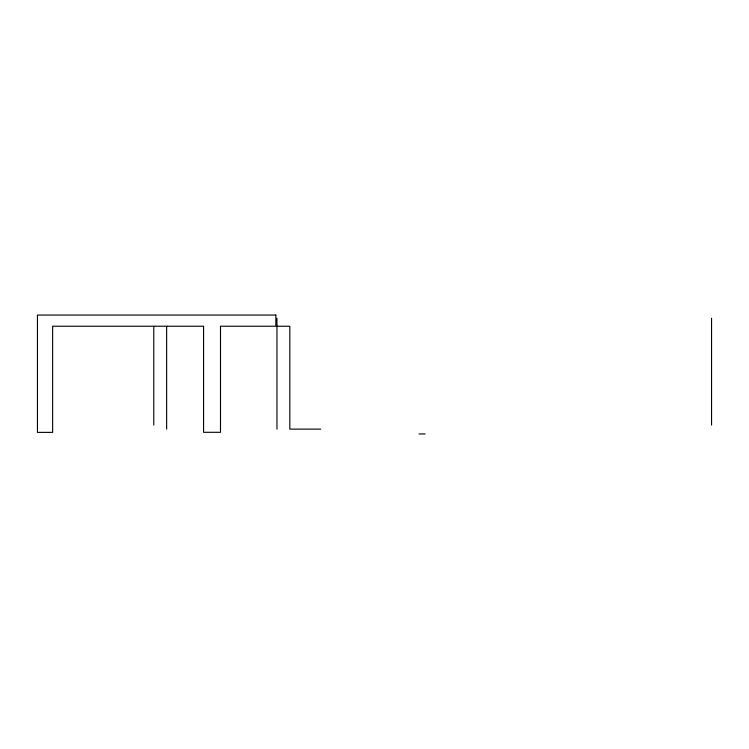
<?xml version="1.0" encoding="UTF-8"?>
<svg xmlns="http://www.w3.org/2000/svg" width="749" height="749" viewBox="0 0 749 749"><rect width="100%" height="100%" fill="white"/><g stroke="black" fill="none" stroke-linecap="round" stroke-linejoin="round"><path stroke-width="1.12" d="M276.961 326.255L289.826 326.255L289.826 429.13L320.778 429.13M419.037 433.952L425.151 433.952M711.55 318.25L711.55 425.114M276.961 318.25L276.961 429.13M166.643 326.255L166.643 429.13M153.779 326.255L153.779 425.114M275.847 315.048L37.45 315.048L37.45 432.379L52.627 432.379L52.627 326.227L203.569 326.227L203.569 432.304L220.496 432.304L220.496 326.227L275.847 326.227L275.847 315.048"/></g></svg>
